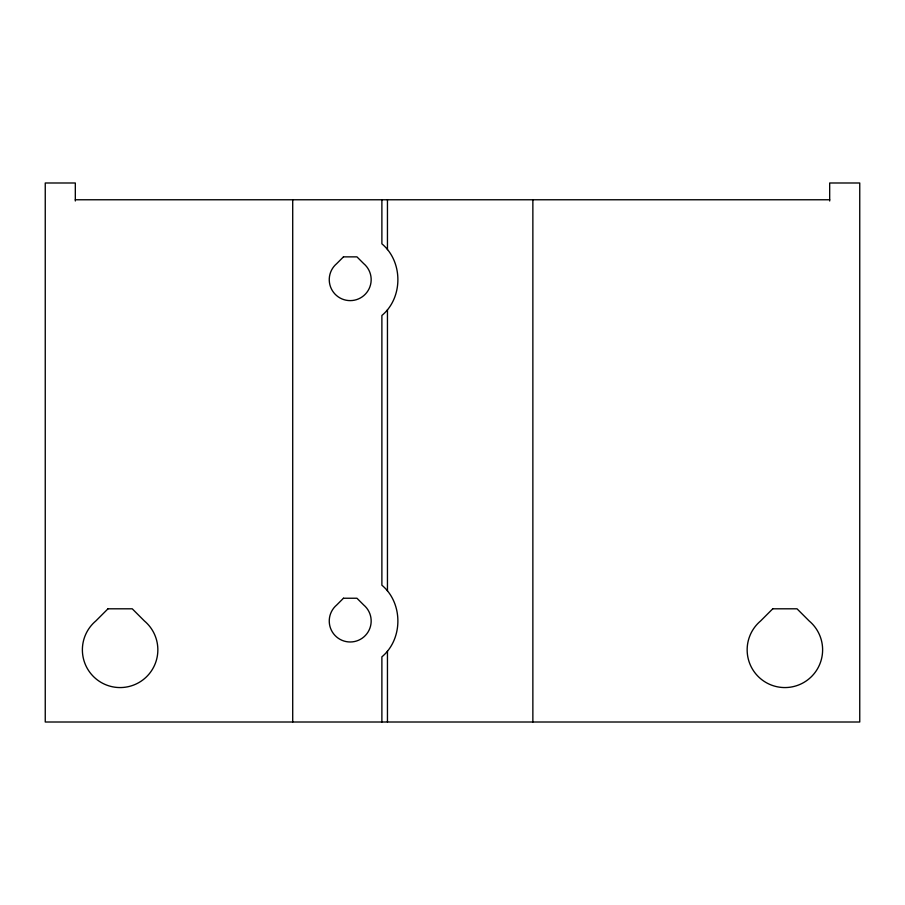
<?xml version="1.0" encoding="UTF-8"?>
<svg xmlns="http://www.w3.org/2000/svg" width="905" height="905" viewBox="0 0 905 905"><rect width="100%" height="100%" fill="white"/><g stroke="black" fill="none" stroke-linecap="round" stroke-linejoin="round"><path stroke-width="1.36" d="M381.887 722.009L381.887 656.849C403.211 639.054 403.211 603.013 381.887 585.207L381.887 315.483C403.211 297.677 403.211 261.636 381.887 243.83L381.887 199.767M75.319 199.767L829.681 199.767M829.681 200.989L829.681 182.991L859.75 182.991L859.75 722.009L45.25 722.009L45.25 182.991L75.319 182.991L75.319 200.989M532.864 199.767L532.864 722.009M387.453 199.767L387.453 249.633M387.453 309.691L387.453 590.999M387.453 651.057L387.453 722.009M292.711 199.767L292.711 722.009M343.47 256.862L336.739 263.604A20.962 20.962 0 0 0 334.963 294.046A20.962 20.962 0 0 0 365.45 294.046A20.962 20.962 0 0 0 363.686 263.604L356.943 256.862L343.47 256.862M107.989 608.805L95.862 620.932A37.727 37.727 0 0 0 92.672 675.73A37.727 37.727 0 0 0 147.56 675.73A37.727 37.727 0 0 0 144.37 620.932L132.243 608.805L107.989 608.805M343.47 598.239L336.739 604.97A20.962 20.962 0 0 0 334.963 635.412A20.962 20.962 0 0 0 365.45 635.412A20.962 20.962 0 0 0 363.686 604.97L356.943 598.239L343.47 598.239M772.757 608.805L760.63 620.932A37.727 37.727 0 0 0 757.44 675.73A37.727 37.727 0 0 0 812.328 675.73A37.727 37.727 0 0 0 809.138 620.932L797.011 608.805L772.757 608.805"/></g></svg>
